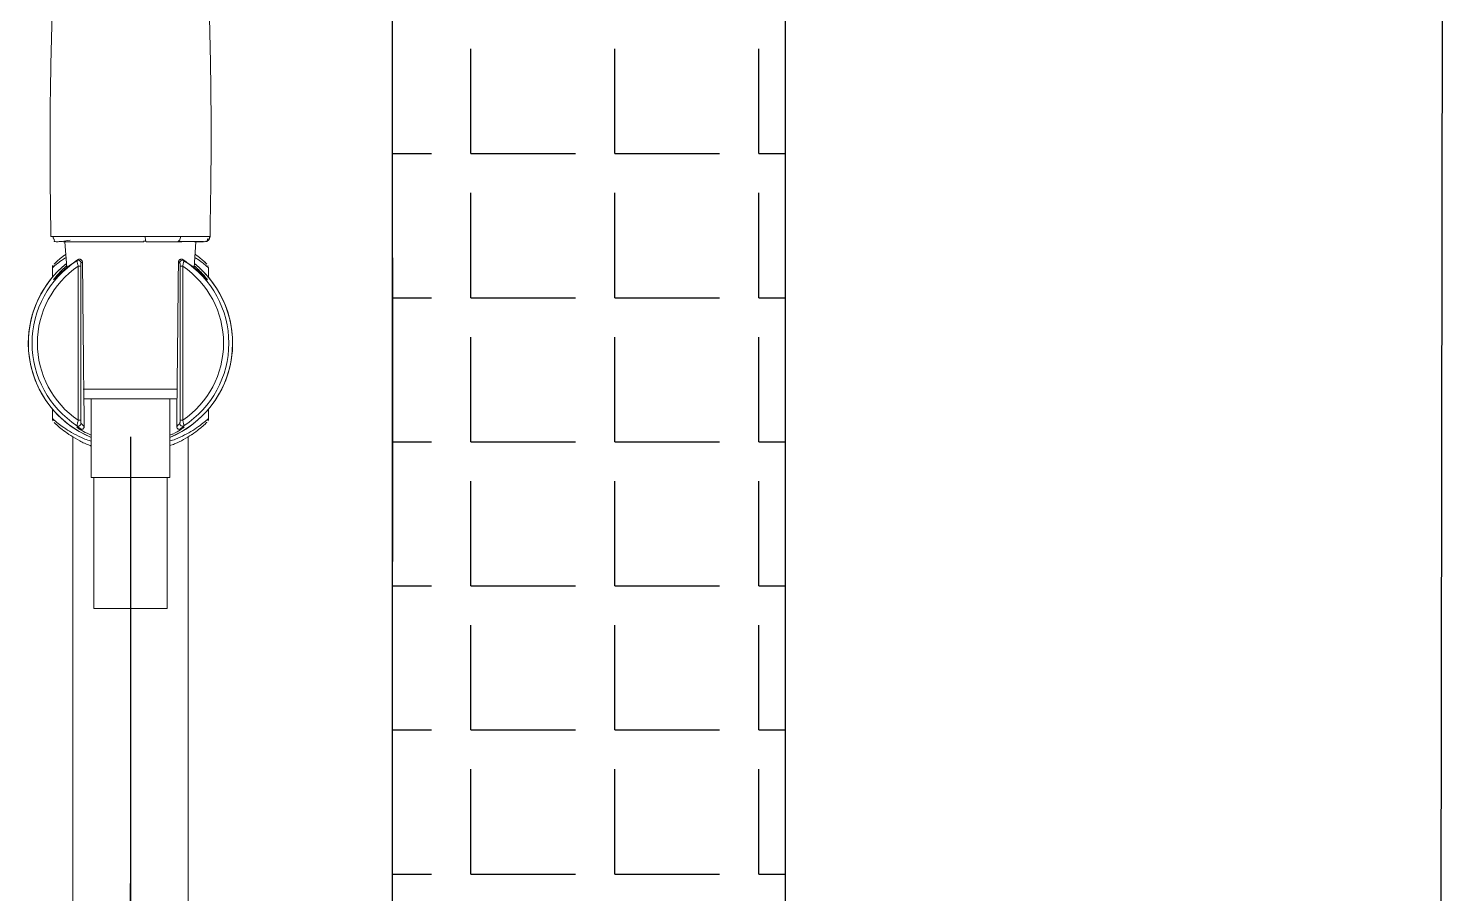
# Model space of a CAD drawing. Extents: x -6207 to -5787, y -4608 to -3937.
# Drawn here: x -5886.8 to -5832.9, y -4247 to -4214 of the extents above; entities that cross this region are included whole.
import ezdxf

# ---------------------------------------------------------------- set-up
doc = ezdxf.new("R2010")
doc.units = 0
doc.header["$LTSCALE"] = 7
doc.linetypes.add('CENTER', pattern=[2, 1.25, -0.25, 0.25, -0.25])
doc.layers.get('0').update_dxf_attribs({"color": 2, "linetype": 'CONTINUOUS'})
for name, color, linetype in [('CL', 1, 'CENTER'), ('DWG', 7, 'CONTINUOUS'), ('HT', 3, 'CONTINUOUS')]:
    doc.layers.add(name, color=color, linetype=linetype)

msp = doc.modelspace()

# ---------------------------------------------------------------- linework, layer by layer
msp.add_line((-5832.98885, -4321.84914), (-5832.85252, -4200.27189))
at = {"color": 7, "linetype": 'Continuous', "lineweight": 15}
for p, q in [((-5885.85582, -4222.09456), (-5885.84681, -4222.09456)), ((-5885.84876, -4222.0656), (-5885.85568, -4222.09454)), ((-5885.72164, -4222.10883), (-5885.78164, -4222.10883)), ((-5885.57121, -4222.10883), (-5885.57704, -4222.10883)), ((-5885.44466, -4222.10883), (-5885.37549, -4223.09801)), ((-5882.44612, -4222.09454), (-5882.3609, -4222.09454)), ((-5882.35036, -4222.10883), (-5882.3609, -4222.09453)), ((-5880.98925, -4222.10883), (-5881.31001, -4222.10883)), ((-5881.12226, -4222.09492), (-5881.17392, -4222.10883)), ((-5880.51382, -4223.09786), (-5880.44466, -4222.10883)), ((-5880.03475, -4222.09496), (-5879.98617, -4221.98364)), ((-5885.92466, -4223.10152), (-5885.92466, -4223.46689)), ((-5884.93791, -4223.04112), (-5884.83816, -4223.04112)), ((-5884.93791, -4228.92439), (-5884.93791, -4223.04112)), ((-5884.83816, -4223.04112), (-5884.83816, -4228.92439)), ((-5884.77471, -4222.93308), (-5884.78064, -4222.86951)), ((-5881.10868, -4222.86951), (-5881.11462, -4222.93308)), ((-5881.05117, -4223.04112), (-5880.95141, -4223.04112)), ((-5881.05117, -4228.92439), (-5881.05117, -4223.04112)), ((-5880.95141, -4223.04112), (-5880.95141, -4228.92439)), ((-5879.97633, -4223.04001), (-5879.98472, -4223.02095)), ((-5879.96466, -4223.46689), (-5879.96466, -4223.10671)), ((-5884.72248, -4228.10259), (-5884.65209, -4228.10883)), ((-5881.23723, -4228.10883), (-5884.65209, -4228.10883)), ((-5884.44466, -4228.10883), (-5884.44466, -4231.10884)), ((-5881.44466, -4231.10884), (-5881.44466, -4228.10883)), ((-5881.23723, -4228.10883), (-5881.16678, -4228.10258)), ((-5885.92466, -4228.49862), (-5885.92466, -4228.86398)), ((-5879.96466, -4228.8588), (-5879.96466, -4228.49862)), ((-5879.83811, -4228.34059), (-5879.83811, -4228.34059)), ((-5884.93791, -4228.92439), (-5884.83816, -4228.92439)), ((-5881.05117, -4228.92439), (-5880.95141, -4228.92439)), ((-5885.14466, -4229.55669), (-5885.14466, -4318.97134)), ((-5880.74466, -4318.97275), (-5880.74466, -4229.55624)), ((-5881.44466, -4231.10884), (-5884.44466, -4231.10884)), ((-5884.34466, -4231.10884), (-5884.34466, -4236.10884)), ((-5881.54466, -4236.10884), (-5881.54466, -4231.10884)), ((-5881.54466, -4236.10884), (-5884.34466, -4236.10884))]:
    msp.add_line(p, q, dxfattribs=at)
at = {"color": 8, "linetype": 'Continuous', "lineweight": 15}
msp.add_line((-5884.75529, -4227.73674), (-5881.15442, -4227.73674), dxfattribs=at)
at = {"color": 7, "linetype": 'Continuous', "lineweight": 15}
for centre, radius, start, end in [((-5882.94466, -4225.98275), 3.9, 128.762369, 180), ((-5882.94466, -4225.98275), 3.89824, 128.780332, 247.369352), ((-5882.94466, -4225.98275), 3.75332, 122.937074, 237.062926), ((-5882.94466, -4225.98275), 3.55335, 124.121552, 235.878448), ((-5884.9314, -4222.91702), 0.10011, 0.22121, 122.646091), ((-5882.94466, -4225.98275), 3.9, 292.619865, 51.237631), ((-5882.94466, -4225.98275), 3.89824, 292.630648, 51.219668), ((-5880.95792, -4222.91702), 0.10011, 57.353909, 179.77879), ((-5882.94466, -4225.98275), 3.55335, 304.121552, 55.878448), ((-5882.94466, -4225.98275), 3.75332, 302.937074, 57.062926), ((-5882.94466, -4225.98275), 3.9, 180, 247.380135), ((-5884.9314, -4229.04849), 0.10011, 237.353909, 359.77879), ((-5880.95792, -4229.04849), 0.10011, 180.22121, 302.646091)]:
    msp.add_arc(centre, radius, start, end, dxfattribs=at)
at = {"color": 8, "linetype": 'Continuous', "lineweight": 15}
for start, end in [(128.780487, 247.369258), (0, 51.219513), (292.630742, 0)]:
    msp.add_arc((-5882.94466, -4225.98275), 3.89822, start, end, dxfattribs=at)
at = {"color": 7, "linetype": 'Continuous', "lineweight": 15}
for centre, start_param, end_param in [((-5881.74037, -4225.98275), 2.32826591, 2.34413822), ((-5884.14895, -4225.98275), 0.79745444, 0.81332674), ((-5881.74037, -4225.98275), 3.93904709, 3.97705386), ((-5884.14895, -4225.98275), 5.4477241, 5.48573087)]:
    msp.add_ellipse(centre, major_axis=(4.42488, 0), ratio=0.96834412, start_param=start_param, end_param=end_param, dxfattribs=at)
for points, knots in [([(-5881.81811, -4197.0716), (-5881.64648, -4197.70133), (-5881.29847, -4198.97819), (-5880.89944, -4200.95326), (-5880.58884, -4203.00659), (-5880.36741, -4205.14588), (-5880.19291, -4207.41339), (-5880.0487, -4209.97047), (-5879.93886, -4212.80382), (-5879.87315, -4215.84767), (-5879.85741, -4218.89028), (-5879.89123, -4220.91337), (-5879.90795, -4221.91315)], [0, 0, 0, 0, 0.07831918, 0.15880282, 0.24166355, 0.32748003, 0.41686567, 0.51459867, 0.63485031, 0.75716099, 0.87999233, 1, 1, 1, 1]), ([(-5885.98159, -4221.91334), (-5885.9998, -4220.58937), (-5886.03618, -4217.94542), (-5885.95699, -4213.98513), (-5885.84913, -4210.57084), (-5885.75737, -4207.67762), (-5885.69417, -4205.31359), (-5885.64765, -4202.97598), (-5885.63965, -4201.43657), (-5885.63573, -4200.6839)], [0, 0, 0, 0, 0.187057, 0.37355047, 0.55954918, 0.66968389, 0.78251035, 0.89366148, 1, 1, 1, 1]), ([(-5885.89195, -4221.91229), (-5885.90454, -4221.91241), (-5885.96632, -4221.91301), (-5885.97482, -4221.91319), (-5885.98159, -4221.91333)], [0, 0, 0, 0, 0.20378879, 1, 1, 1, 1]), ([(-5885.89704, -4221.90304), (-5885.89653, -4221.91551), (-5885.89548, -4221.94121), (-5885.8846, -4221.97953), (-5885.86665, -4222.01696), (-5885.84848, -4222.03812), (-5885.8393, -4222.04881)], [0, 0, 0, 0, 0.23227222, 0.4790845, 0.73669871, 1, 1, 1, 1]), ([(-5885.85608, -4222.09422), (-5885.85534, -4222.09459), (-5885.83277, -4222.10611), (-5885.80678, -4222.10749), (-5885.78164, -4222.10883)], [0, 0, 0, 0, 0.03274726, 1, 1, 1, 1]), ([(-5885.70168, -4222.10882), (-5885.66013, -4222.10669), (-5885.57598, -4222.10238), (-5885.35825, -4222.06681), (-5885.24802, -4222.04881)], [0, 0, 0, 0, 0.49371903, 1, 1, 1, 1]), ([(-5882.43491, -4222.10883), (-5882.47541, -4222.10883), (-5882.58549, -4222.10883), (-5882.7755, -4222.10883), (-5883.00398, -4222.10883), (-5883.24718, -4222.10883), (-5883.49095, -4222.10883), (-5883.73321, -4222.10883), (-5883.96606, -4222.10883), (-5884.1895, -4222.10883), (-5884.45401, -4222.10883), (-5884.74676, -4222.10883), (-5885.05086, -4222.10883), (-5885.30734, -4222.10883), (-5885.43858, -4222.10883), (-5885.50121, -4222.10883)], [0, 0, 0, 0, 0.03208012, 0.08718108, 0.15199791, 0.21658017, 0.28649776, 0.35537098, 0.42343025, 0.49091405, 0.55806679, 0.67279065, 0.78365744, 0.89676311, 1, 1, 1, 1]), ([(-5882.37875, -4221.90532), (-5882.24978, -4221.9062), (-5882.00129, -4221.90791), (-5881.63771, -4221.90929), (-5881.30584, -4221.91023), (-5881.12339, -4221.91004), (-5881.03273, -4221.90994)], [0, 0, 0, 0, 0.26300319, 0.50676428, 0.75490064, 1, 1, 1, 1]), ([(-5882.35036, -4222.10883), (-5882.24386, -4222.10883), (-5882.02682, -4222.10883), (-5881.70496, -4222.10883), (-5881.40963, -4222.10883), (-5881.2505, -4222.10883), (-5881.17392, -4222.10883)], [0, 0, 0, 0, 0.24871252, 0.50686291, 0.76265661, 1, 1, 1, 1]), ([(-5881.12225, -4222.09496), (-5880.98956, -4222.09493), (-5880.72415, -4222.09489), (-5880.4749, -4222.09481), (-5880.37652, -4222.09478), (-5880.34556, -4222.09477)], [0, 0, 0, 0, 0.40661142, 0.81328644, 1, 1, 1, 1]), ([(-5880.49666, -4222.10883), (-5880.47038, -4222.10883), (-5880.328, -4222.10883), (-5880.19683, -4222.10883), (-5880.16948, -4222.10883), (-5880.16212, -4222.10883)], [0, 0, 0, 0, 0.14193248, 0.76894706, 1, 1, 1, 1]), ([(-5880.34556, -4222.09477), (-5880.30467, -4222.09475), (-5880.18817, -4222.09472), (-5880.13242, -4222.09468), (-5880.09623, -4222.09465)], [0, 0, 0, 0, 0.35103534, 1, 1, 1, 1]), ([(-5880.29256, -4222.09474), (-5880.27183, -4222.09474), (-5880.17634, -4222.09472), (-5880.13184, -4222.09468), (-5880.097, -4222.09465)], [0, 0, 0, 0, 0.217067723, 1, 1, 1, 1]), ([(-5880.1079, -4222.10883), (-5880.08312, -4222.10624), (-5880.04501, -4222.10226), (-5879.99901, -4222.07805), (-5879.96719, -4222.05298), (-5879.94133, -4222.02175), (-5879.91595, -4221.97617), (-5879.9111, -4221.93799), (-5879.90795, -4221.91315)], [0, 0, 0, 0, 0.239143404, 0.367770839, 0.499147895, 0.630663243, 0.759642253, 1, 1, 1, 1]), ([(-5879.98303, -4222.05065), (-5879.97376, -4222.04028), (-5879.95541, -4222.01976), (-5879.93707, -4221.98331), (-5879.92572, -4221.94584), (-5879.92436, -4221.92054), (-5879.9237, -4221.90826)], [0, 0, 0, 0, 0.262862313, 0.520269047, 0.767184497, 1, 1, 1, 1]), ([(-5879.90795, -4221.91315), (-5879.9083, -4221.91314), (-5879.90875, -4221.91313), (-5879.92322, -4221.91304), (-5879.92664, -4221.91302)], [0, 0, 0, 0, 0.76406513, 1, 1, 1, 1]), ([(-5885.40272, -4222.7086), (-5885.46526, -4222.74961), (-5885.6113, -4222.84537), (-5885.77364, -4222.97589), (-5885.88239, -4223.0684), (-5885.92684, -4223.10868), (-5885.92049, -4223.10297), (-5885.91889, -4223.10152)], [0, 0, 0, 0, 0.19394615, 0.45288123, 0.71955242, 0.9291594, 1, 1, 1, 1]), ([(-5885.85785, -4222.95719), (-5885.85944, -4222.9587), (-5885.86573, -4222.96467), (-5885.82315, -4222.92353), (-5885.71455, -4222.82489), (-5885.573, -4222.70142), (-5885.45159, -4222.61572), (-5885.41121, -4222.58722)], [0, 0, 0, 0, 0.07599001, 0.30001198, 0.57985463, 0.86027602, 1, 1, 1, 1]), ([(-5879.96466, -4223.10671), (-5879.97847, -4223.09348), (-5880.00169, -4223.07124), (-5880.16605, -4222.93681), (-5880.30498, -4222.82091), (-5880.44347, -4222.7403), (-5880.48704, -4222.71493)], [0, 0, 0, 0, 0.36970118, 0.62182061, 0.88099404, 1, 1, 1, 1]), ([(-5880.47827, -4222.58945), (-5880.45649, -4222.60318), (-5880.34587, -4222.67289), (-5880.22601, -4222.78273), (-5880.06218, -4222.92507), (-5880.03918, -4222.9489), (-5880.02566, -4222.96291)], [0, 0, 0, 0, 0.06683717, 0.33946408, 0.61165057, 1, 1, 1, 1]), ([(-5885.89927, -4223.01395), (-5885.90547, -4223.02484), (-5885.92069, -4223.0516), (-5885.92183, -4223.08261), (-5885.92251, -4223.101)], [0, 0, 0, 0, 0.407079966, 1, 1, 1, 1]), ([(-5884.93999, -4222.79077), (-5885.09786, -4222.89642), (-5885.3558, -4223.06904), (-5885.60905, -4223.2982), (-5885.77004, -4223.45813), (-5885.86746, -4223.56139), (-5885.89361, -4223.58067), (-5885.84603, -4223.50917), (-5885.7298, -4223.36702), (-5885.57583, -4223.19888), (-5885.43889, -4223.07961), (-5885.38034, -4223.02863)], [0, 0, 0, 0, 0.17055447, 0.27866782, 0.38571699, 0.49260635, 0.59919513, 0.70544373, 0.81261719, 0.91989713, 1, 1, 1, 1]), ([(-5884.93791, -4223.04112), (-5884.94232, -4223.02489), (-5884.95015, -4222.99607), (-5884.96275, -4222.9468), (-5884.97125, -4222.91127), (-5884.97922, -4222.87543), (-5884.98453, -4222.84873), (-5884.98616, -4222.83489), (-5884.98555, -4222.83313), (-5884.98541, -4222.83272)], [0, 0, 0, 0, 0.15731063, 0.27933165, 0.4993779, 0.55349989, 0.75909561, 0.94400902, 1, 1, 1, 1]), ([(-5884.98541, -4222.83272), (-5884.98062, -4222.82825), (-5884.96548, -4222.81409), (-5884.95034, -4222.80024), (-5884.93999, -4222.79077)], [0, 0, 0, 0, 0.31594426, 1, 1, 1, 1]), ([(-5884.93999, -4222.79077), (-5884.93338, -4222.78734), (-5884.9201, -4222.78045), (-5884.89469, -4222.77612), (-5884.86978, -4222.77789), (-5884.84519, -4222.78496), (-5884.81873, -4222.79968), (-5884.79256, -4222.82696), (-5884.78256, -4222.85235), (-5884.78082, -4222.86788), (-5884.78064, -4222.86951)], [0, 0, 0, 0, 0.10539425, 0.21164786, 0.30394078, 0.38906801, 0.51478307, 0.69955071, 0.96858539, 1, 1, 1, 1]), ([(-5884.83129, -4222.91663), (-5884.83149, -4222.91692), (-5884.8324, -4222.91821), (-5884.83406, -4222.92702), (-5884.83613, -4222.95122), (-5884.83781, -4222.99086), (-5884.83804, -4223.02411), (-5884.83816, -4223.04112)], [0, 0, 0, 0, 0.05194738, 0.22621996, 0.42731104, 0.70702585, 1, 1, 1, 1]), ([(-5884.70874, -4229.1604), (-5884.71224, -4228.87894), (-5884.72687, -4227.70483), (-5884.74894, -4225.62875), (-5884.76612, -4223.83174), (-5884.77471, -4222.93308)], [0, 0, 0, 0, 0.13616322, 0.56800488, 1, 1, 1, 1]), ([(-5881.11462, -4222.93308), (-5881.11756, -4223.24499), (-5881.12887, -4224.44114), (-5881.1492, -4226.52073), (-5881.17012, -4228.28041), (-5881.18058, -4229.1604)], [0, 0, 0, 0, 0.14990666, 0.5748801, 1, 1, 1, 1]), ([(-5881.10868, -4222.86951), (-5881.10503, -4222.85407), (-5881.09925, -4222.82967), (-5881.07251, -4222.80151), (-5881.04714, -4222.78617), (-5881.02133, -4222.77806), (-5880.99662, -4222.77617), (-5880.97224, -4222.77986), (-5880.95755, -4222.78593), (-5880.95019, -4222.79027), (-5880.94934, -4222.79077)], [0, 0, 0, 0, 0.29511655, 0.46654123, 0.59458936, 0.69143772, 0.7888743, 0.87441475, 0.98538601, 1, 1, 1, 1]), ([(-5881.05117, -4223.04112), (-5881.05123, -4223.02827), (-5881.05137, -4223.00225), (-5881.05245, -4222.96746), (-5881.054, -4222.94055), (-5881.05589, -4222.92204), (-5881.05732, -4222.91844), (-5881.05804, -4222.91663)], [0, 0, 0, 0, 0.22150577, 0.44877844, 0.64325273, 0.82128335, 1, 1, 1, 1]), ([(-5880.90392, -4222.83272), (-5880.90376, -4222.83542), (-5880.90346, -4222.84074), (-5880.90911, -4222.87111), (-5880.91911, -4222.91611), (-5880.93356, -4222.97506), (-5880.94554, -4223.01941), (-5880.95141, -4223.04112)], [0, 0, 0, 0, 0.19152318, 0.37615044, 0.57024917, 0.78965321, 1, 1, 1, 1]), ([(-5880.94934, -4222.79077), (-5880.94455, -4222.79513), (-5880.92941, -4222.80895), (-5880.91427, -4222.82306), (-5880.90392, -4222.83272)], [0, 0, 0, 0, 0.315942824, 1, 1, 1, 1]), ([(-5880.50897, -4223.02853), (-5880.44997, -4223.07998), (-5880.31301, -4223.19942), (-5880.15894, -4223.3677), (-5880.04293, -4223.50965), (-5879.99567, -4223.58077), (-5880.02217, -4223.56109), (-5880.11981, -4223.45757), (-5880.28119, -4223.29732), (-5880.53443, -4223.06835), (-5880.79201, -4222.89603), (-5880.94934, -4222.79077)], [0, 0, 0, 0, 0.080848, 0.1876956, 0.29498777, 0.40146392, 0.50777911, 0.61480976, 0.72180681, 0.83007736, 1, 1, 1, 1]), ([(-5880.02566, -4222.96291), (-5880.02591, -4222.96266), (-5880.0282, -4222.96039), (-5880.08915, -4222.90377), (-5880.14336, -4222.85343)], [0, 0, 0, 0, 0.11068938, 1, 1, 1, 1]), ([(-5879.83813, -4223.62489), (-5879.83826, -4223.62472), (-5879.83845, -4223.62447), (-5879.83958, -4223.62299), (-5879.83995, -4223.6225)], [0, 0, 0, 0, 0.66875941, 1, 1, 1, 1]), ([(-5885.92286, -4228.8641), (-5885.92299, -4228.87181), (-5885.92335, -4228.89342), (-5885.91509, -4228.92373), (-5885.90483, -4228.9444), (-5885.90073, -4228.95266)], [0, 0, 0, 0, 0.24995996, 0.70017816, 1, 1, 1, 1]), ([(-5884.44466, -4229.90358), (-5884.45938, -4229.89865), (-5884.62217, -4229.84414), (-5884.88956, -4229.70907), (-5885.22803, -4229.51517), (-5885.49838, -4229.32109), (-5885.68644, -4229.16632), (-5885.80026, -4229.06339), (-5885.85808, -4229.00796), (-5885.85807, -4229.00806), (-5885.85807, -4229.00811)], [0, 0, 0, 0, 0.01678825, 0.1856108, 0.35450036, 0.51768985, 0.68067253, 0.79968548, 0.91855223, 1, 1, 1, 1]), ([(-5884.44466, -4229.49422), (-5884.54939, -4229.44686), (-5884.73645, -4229.36227), (-5884.8942, -4229.26061), (-5885.0102, -4229.18025), (-5885.00348, -4229.17525), (-5884.92252, -4229.21912), (-5884.86803, -4229.24839), (-5884.83892, -4229.26402)], [0, 0, 0, 0, 0.20541795, 0.3669109, 0.52816452, 0.80192849, 0.8941761, 1, 1, 1, 1]), ([(-5884.98541, -4229.13279), (-5884.98556, -4229.13008), (-5884.98586, -4229.12477), (-5884.98021, -4229.0944), (-5884.97022, -4229.04939), (-5884.95576, -4228.99045), (-5884.94378, -4228.94609), (-5884.93791, -4228.92439)], [0, 0, 0, 0, 0.19152317, 0.37615053, 0.57024889, 0.78965292, 1, 1, 1, 1]), ([(-5884.83892, -4229.26402), (-5884.8437, -4229.25991), (-5884.86761, -4229.23936), (-5884.91644, -4229.19652), (-5884.96049, -4229.15581), (-5884.98541, -4229.13279)], [0, 0, 0, 0, 0.0979521, 0.48976107, 1, 1, 1, 1]), ([(-5884.70874, -4229.1604), (-5884.70933, -4229.1696), (-5884.71067, -4229.19063), (-5884.72327, -4229.22185), (-5884.74983, -4229.25564), (-5884.79215, -4229.27737), (-5884.82284, -4229.26861), (-5884.83892, -4229.26402)], [0, 0, 0, 0, 0.08052719, 0.18397577, 0.35722142, 0.6632293, 1, 1, 1, 1]), ([(-5884.83816, -4228.92439), (-5884.83809, -4228.93723), (-5884.83795, -4228.96326), (-5884.83688, -4228.99804), (-5884.83532, -4229.02495), (-5884.83344, -4229.04346), (-5884.832, -4229.04707), (-5884.83129, -4229.04888)], [0, 0, 0, 0, 0.22150578, 0.44877844, 0.64325273, 0.82128321, 1, 1, 1, 1]), ([(-5880.02566, -4229.0026), (-5880.02597, -4229.00289), (-5880.0288, -4229.00557), (-5880.106, -4229.08151), (-5880.31967, -4229.26539), (-5880.50172, -4229.40137), (-5880.69863, -4229.53365), (-5880.9105, -4229.659), (-5881.18159, -4229.80935), (-5881.38232, -4229.87241), (-5881.44466, -4229.89199)], [0, 0, 0, 0, 0.02908762, 0.26278605, 0.4333741, 0.60428367, 0.61892366, 0.77445607, 0.92995938, 1, 1, 1, 1]), ([(-5881.0504, -4229.26402), (-5881.00824, -4229.24108), (-5880.89353, -4229.17869), (-5880.86868, -4229.17344), (-5881.0271, -4229.28048), (-5881.22111, -4229.40803), (-5881.4057, -4229.47945), (-5881.44466, -4229.49453)], [0, 0, 0, 0, 0.16073458, 0.437219, 0.67472896, 0.93135531, 1, 1, 1, 1]), ([(-5881.0504, -4229.26402), (-5881.05845, -4229.26715), (-5881.08272, -4229.27659), (-5881.11845, -4229.26833), (-5881.15332, -4229.24061), (-5881.17226, -4229.2103), (-5881.17998, -4229.17987), (-5881.18042, -4229.16575), (-5881.18058, -4229.1604)], [0, 0, 0, 0, 0.171443185, 0.516851844, 0.696375624, 0.877714859, 0.953663216, 1, 1, 1, 1]), ([(-5881.05804, -4229.04888), (-5881.05783, -4229.04858), (-5881.05692, -4229.0473), (-5881.05527, -4229.03849), (-5881.05319, -4229.01427), (-5881.05152, -4228.97465), (-5881.05128, -4228.9414), (-5881.05117, -4228.92439)], [0, 0, 0, 0, 0.05194822, 0.2262236, 0.42736068, 0.70702118, 1, 1, 1, 1]), ([(-5880.90392, -4229.13279), (-5880.9087, -4229.13726), (-5880.93262, -4229.1596), (-5880.98145, -4229.20417), (-5881.02549, -4229.2424), (-5881.0504, -4229.26402)], [0, 0, 0, 0, 0.09795254, 0.48976175, 1, 1, 1, 1]), ([(-5880.95141, -4228.92439), (-5880.947, -4228.94062), (-5880.93917, -4228.96944), (-5880.92658, -4229.0187), (-5880.91807, -4229.05424), (-5880.91011, -4229.09007), (-5880.9048, -4229.11677), (-5880.90316, -4229.13061), (-5880.90377, -4229.13238), (-5880.90392, -4229.13279)], [0, 0, 0, 0, 0.15731032, 0.2793316, 0.49937807, 0.55350005, 0.75909563, 0.94400903, 1, 1, 1, 1]), ([(-5879.98538, -4228.94415), (-5879.98266, -4228.93923), (-5879.96927, -4228.91496), (-5879.96148, -4228.88446), (-5879.96514, -4228.86124), (-5879.96534, -4228.85996)], [0, 0, 0, 0, 0.193711834, 0.955609793, 1, 1, 1, 1]), ([(-5885.31669, -4229.44892), (-5885.31654, -4229.44902), (-5885.31576, -4229.44952), (-5885.30665, -4229.45567), (-5885.29932, -4229.46062)], [0, 0, 0, 0, 0.19537125, 1, 1, 1, 1])]:
    msp.add_open_spline(points, degree=3, knots=knots, dxfattribs=at)
at = {"color": 8, "linetype": 'Continuous', "lineweight": 15}
for points, knots in [([(-5882.37875, -4221.90532), (-5882.59716, -4221.90517), (-5883.01525, -4221.90487), (-5883.50655, -4221.90481), (-5883.85961, -4221.90496), (-5884.09799, -4221.90513), (-5884.31665, -4221.9054), (-5884.55104, -4221.90582), (-5884.81687, -4221.9065), (-5885.07933, -4221.9074), (-5885.31262, -4221.9084), (-5885.51045, -4221.9094), (-5885.69196, -4221.91058), (-5885.82439, -4221.91164), (-5885.87459, -4221.91212), (-5885.89195, -4221.91229)], [0, 0, 0, 0, 0.140390606, 0.268739365, 0.328509872, 0.385312207, 0.439094518, 0.489867955, 0.564527953, 0.652473883, 0.718543738, 0.790501622, 0.868397821, 0.95451206, 1, 1, 1, 1]), ([(-5882.3609, -4222.09453), (-5882.3609, -4222.09452), (-5882.36279, -4222.092), (-5882.36614, -4222.0754), (-5882.37077, -4222.05039), (-5882.37442, -4222.01733), (-5882.37793, -4221.97003), (-5882.37843, -4221.9308), (-5882.37875, -4221.90532)], [0, 0, 0, 0, 0.00026711, 0.1696961, 0.34286489, 0.51602719, 0.6855782, 1, 1, 1, 1]), ([(-5881.03273, -4221.90994), (-5881.0347, -4221.93502), (-5881.03773, -4221.97358), (-5881.05542, -4222.0198), (-5881.07358, -4222.0519), (-5881.09639, -4222.07653), (-5881.11294, -4222.09193), (-5881.12221, -4222.0949), (-5881.12226, -4222.09492)], [0, 0, 0, 0, 0.31470477, 0.48403845, 0.65690947, 0.82978313, 0.999092, 1, 1, 1, 1]), ([(-5879.92664, -4221.91302), (-5879.93545, -4221.91296), (-5879.95854, -4221.91282), (-5880.05094, -4221.91241), (-5880.20889, -4221.91194), (-5880.41775, -4221.91142), (-5880.63203, -4221.91094), (-5880.83533, -4221.91047), (-5880.97258, -4221.9101), (-5881.03273, -4221.90994)], [0, 0, 0, 0, 0.106334895, 0.278631522, 0.484540965, 0.651331328, 0.792973028, 0.909265525, 1, 1, 1, 1]), ([(-5885.91883, -4228.86403), (-5885.9186, -4228.86424), (-5885.91766, -4228.86508), (-5885.79382, -4228.9762), (-5885.55527, -4229.15983), (-5885.28002, -4229.34417), (-5884.9338, -4229.53067), (-5884.65011, -4229.66293), (-5884.47025, -4229.71892), (-5884.44466, -4229.72689)], [0, 0, 0, 0, 0.08134803, 0.32016927, 0.47930081, 0.64295752, 0.80553104, 0.97233445, 1, 1, 1, 1]), ([(-5881.44466, -4229.71561), (-5881.37016, -4229.69391), (-5881.15447, -4229.63107), (-5880.86749, -4229.48444), (-5880.54503, -4229.30457), (-5880.27351, -4229.11597), (-5880.0471, -4228.93444), (-5879.96787, -4228.86165), (-5879.96498, -4228.85908), (-5879.96466, -4228.8588)], [0, 0, 0, 0, 0.07912889, 0.22907036, 0.38230432, 0.55573321, 0.734912, 0.97056216, 1, 1, 1, 1])]:
    msp.add_open_spline(points, degree=3, knots=knots, dxfattribs=at)
at = {"color": 1, "linetype": 'CENTER'}
msp.add_open_spline([(-5882.94466, -4236.10884), (-5882.94605, -4245.51349), (-5882.95218, -4249.91904), (-5882.9797, -4258.64688), (-5882.99972, -4262.97018), (-5883.04904, -4271.49395), (-5883.07845, -4275.69553), (-5883.15433, -4285.50075), (-5883.20285, -4291.04506), (-5883.29979, -4301.90106), (-5883.34853, -4307.21224), (-5883.48652, -4322.54944), (-5883.57238, -4332.3908), (-5883.60298, -4346.37112), (-5883.60188, -4350.37093), (-5883.56507, -4358.55879), (-5883.52963, -4362.75363), (-5883.42541, -4368.95787), (-5883.38776, -4370.82596), (-5883.29318, -4374.62281), (-5883.23617, -4376.55378), (-5883.0965, -4380.43116), (-5883.01343, -4382.37706), (-5882.85725, -4385.4165), (-5882.79161, -4386.55084), (-5882.68959, -4388.25), (-5882.65337, -4388.84168), (-5882.61854, -4389.41546)], degree=3, knots=[0, 0, 0, 0, 0.07533719, 0.07533719, 0.15067438, 0.15067438, 0.226011569, 0.226011569, 0.329320556, 0.329320556, 0.432629543, 0.432629543, 0.631769536, 0.631769536, 0.710894956, 0.710894956, 0.790020375, 0.790020375, 0.823310162, 0.823310162, 0.85659995, 0.85659995, 0.889889737, 0.889889737, 0.910521172, 0.910521172, 0.921859824, 0.921859824, 0.921859824, 0.921859824], dxfattribs=at)
at = {"layer": 'CL', "color": 1, "linetype": 'CENTER'}
msp.add_line((-5882.94466, -4229.55669), (-5882.94466, -4318.97134), dxfattribs=at)
at = {"layer": 'DWG'}
msp.add_line((-5872.94466, -4222.72234), (-5872.94466, -4234.32234), dxfattribs=at)
at = {"layer": 'HT', "ltscale": 0.5}
for p, q in [((-5872.94466, -4552.31485), (-5872.94466, -4058.21485)), ((-5857.94466, -4558.71485), (-5857.94466, -4058.21485)), ((-5869.95667, -4218.74744), (-5869.95667, -4214.74744)), ((-5864.45667, -4218.74744), (-5864.45667, -4214.74744)), ((-5858.95667, -4218.74744), (-5858.95667, -4214.74744)), ((-5872.94466, -4218.74744), (-5871.45667, -4218.74744)), ((-5869.95667, -4218.74744), (-5865.95667, -4218.74744)), ((-5864.45667, -4218.74744), (-5860.45667, -4218.74744)), ((-5858.95667, -4218.74744), (-5857.94466, -4218.74744)), ((-5869.95667, -4224.24744), (-5869.95667, -4220.24744)), ((-5864.45667, -4224.24744), (-5864.45667, -4220.24744)), ((-5858.95667, -4224.24744), (-5858.95667, -4220.24744)), ((-5872.94466, -4224.24744), (-5871.45667, -4224.24744)), ((-5869.95667, -4224.24744), (-5865.95667, -4224.24744)), ((-5864.45667, -4224.24744), (-5860.45667, -4224.24744)), ((-5858.95667, -4224.24744), (-5857.94466, -4224.24744)), ((-5869.95667, -4229.74744), (-5869.95667, -4225.74744)), ((-5864.45667, -4229.74744), (-5864.45667, -4225.74744)), ((-5858.95667, -4229.74744), (-5858.95667, -4225.74744)), ((-5872.94466, -4229.74744), (-5871.45667, -4229.74744)), ((-5869.95667, -4229.74744), (-5865.95667, -4229.74744)), ((-5864.45667, -4229.74744), (-5860.45667, -4229.74744)), ((-5858.95667, -4229.74744), (-5857.94466, -4229.74744)), ((-5869.95667, -4235.24744), (-5869.95667, -4231.24744)), ((-5864.45667, -4235.24744), (-5864.45667, -4231.24744)), ((-5858.95667, -4235.24744), (-5858.95667, -4231.24744)), ((-5872.94466, -4235.24744), (-5871.45667, -4235.24744)), ((-5869.95667, -4235.24744), (-5865.95667, -4235.24744)), ((-5864.45667, -4235.24744), (-5860.45667, -4235.24744)), ((-5858.95667, -4235.24744), (-5857.94466, -4235.24744)), ((-5869.95667, -4240.74744), (-5869.95667, -4236.74744)), ((-5864.45667, -4240.74744), (-5864.45667, -4236.74744)), ((-5858.95667, -4240.74744), (-5858.95667, -4236.74744)), ((-5872.94466, -4240.74744), (-5871.45667, -4240.74744)), ((-5869.95667, -4240.74744), (-5865.95667, -4240.74744)), ((-5864.45667, -4240.74744), (-5860.45667, -4240.74744)), ((-5858.95667, -4240.74744), (-5857.94466, -4240.74744)), ((-5869.95667, -4246.24744), (-5869.95667, -4242.24744)), ((-5864.45667, -4246.24744), (-5864.45667, -4242.24744)), ((-5858.95667, -4246.24744), (-5858.95667, -4242.24744)), ((-5872.94466, -4246.24744), (-5871.45667, -4246.24744)), ((-5869.95667, -4246.24744), (-5865.95667, -4246.24744)), ((-5864.45667, -4246.24744), (-5860.45667, -4246.24744)), ((-5858.95667, -4246.24744), (-5857.94466, -4246.24744))]:
    msp.add_line(p, q, dxfattribs=at)

doc.saveas('drawing.dxf')
